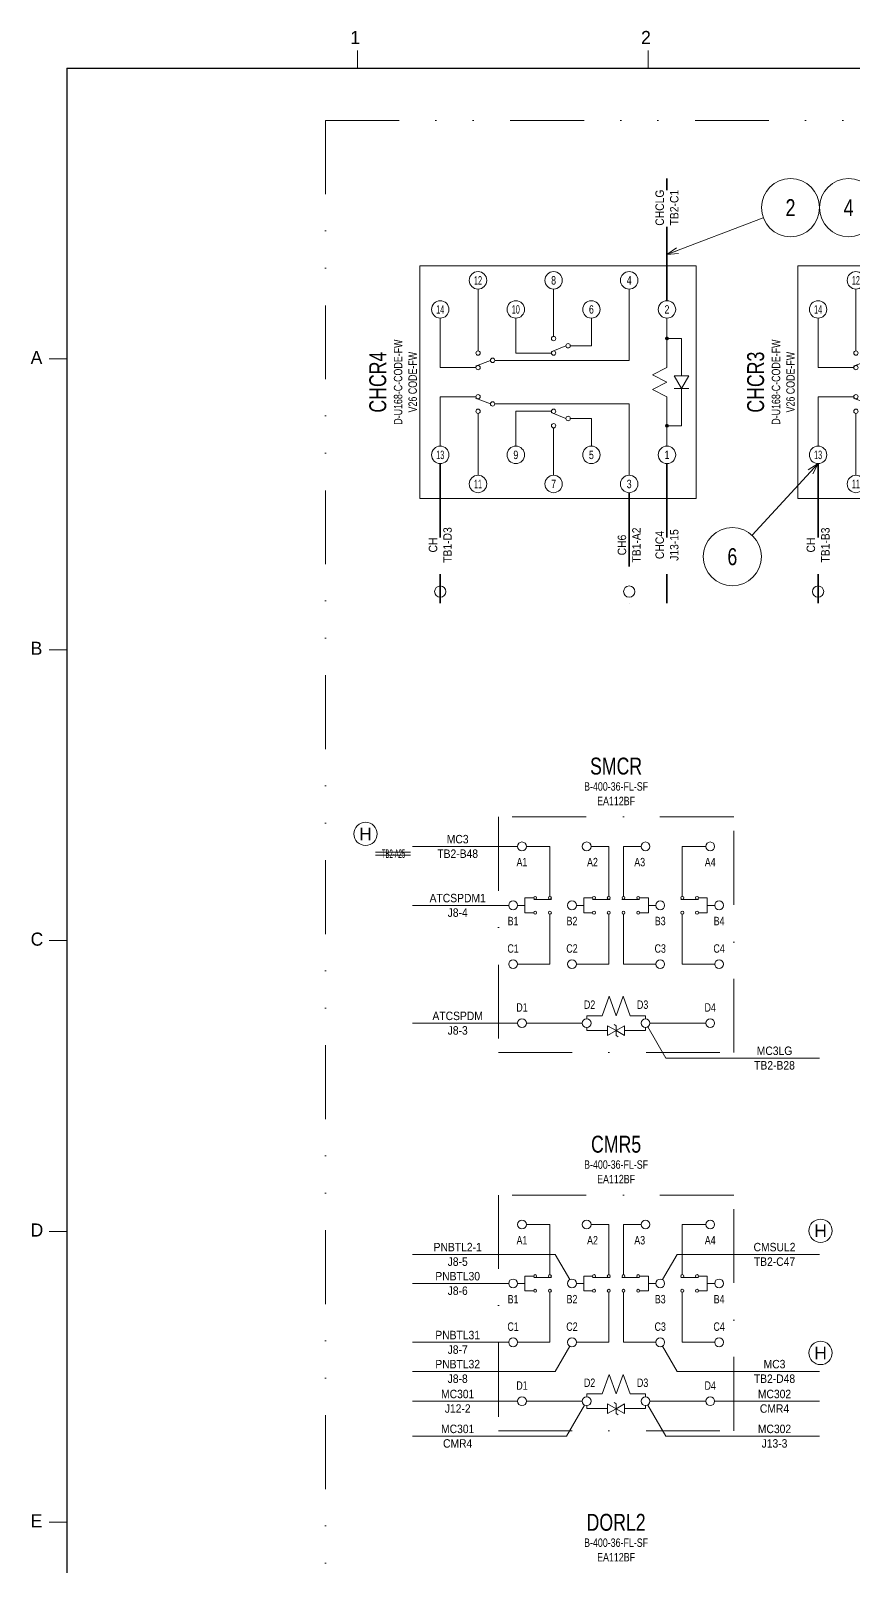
# Model space of a CAD drawing. Header units: millimetres. Extents: x 10 to 821, y 12 to 580.
# Drawn here: x 29.3 to 170.8, y 316.4 to 580.4 of the extents above; entities that cross this region are included whole.
import ezdxf
from ezdxf.enums import TextEntityAlignment as Align

# ---------------------------------------------------------------- set-up
doc = ezdxf.new("R2010")
doc.units = ezdxf.units.MM
for name, pattern in [('DASHDOT', [25.3, 12.7, -6.3, 0, -6.3]), ('DASHED', [19, 12.7, -6.3]), ('DIVIDE', [31.6, 12.7, -6.3, 0, -6.3, 0, -6.3])]:
    doc.linetypes.add(name, pattern=pattern)
for name, color, linetype in [('GR1_02', 7, 'Continuous'), ('GR1_03', 7, 'Continuous'), ('GR1_04', 7, 'Continuous'), ('GR1_06', 7, 'Continuous'), ('GR1_14', 7, 'Continuous'), ('GR1_15', 7, 'Continuous'), ('図面枠B6M', 7, 'Continuous')]:
    doc.layers.add(name, color=color, linetype=linetype)
doc.styles.add('HG丸ｺﾞｼｯｸM-PRO', font='')
doc.styles.get('HG丸ｺﾞｼｯｸM-PRO').set_extended_font_data('HG丸ｺﾞｼｯｸM-PRO')
pattern_1 = [(45, (0, 0), (-0.106066017, 0.106066017), [])]

# ---------------------------------------------------------------- blocks, each defined once
blk = doc.blocks.new('BLKF023')
at = {"layer": '図面枠B6M', "color": 4, "linetype": 'Continuous', "lineweight": 13}
for p, q in [((85.5, 577), (85.5, 574)), ((135.5, 577), (135.5, 574)), ((32.5, 524), (35.5, 524)), ((32.5, 474), (35.5, 474)), ((32.5, 424), (35.5, 424)), ((32.5, 374), (35.5, 374)), ((32.5, 324), (35.5, 324))]:
    blk.add_line(p, q, dxfattribs=at)
at = {"layer": '図面枠B6M', "color": 2, "linetype": 'Continuous', "lineweight": 25}
for q in [(35.5, 20), (821, 574)]:
    blk.add_line((35.5, 574), q, dxfattribs=at)
at = {"layer": '図面枠B6M', "color": 4, "linetype": 'Continuous', "lineweight": 13, "style": 'HG丸ｺﾞｼｯｸM-PRO'}
for s, width, p in [('1', 1.003994, (84.29, 577.45)), ('2', 1.003994, (134.3, 577.45)), ('A', 1.002405, (29.29, 522.45)), ('B', 1.004704, (29.29, 472.45)), ('C', 1.001214, (29.29, 422.45)), ('D', 1.002334, (29.29, 372.45)), ('E', 1.001589, (29.29, 322.45))]:
    blk.add_text(s, height=2.25, dxfattribs=dict(at, width=width)).set_placement(p, align=Align.BOTTOM_LEFT)
blk = doc.blocks.new('BLKF058')
at = {"layer": 'GR1_02', "color": 4, "linetype": 'DASHDOT', "lineweight": 13}
for p, q in [((150.25, 380.25), (109.75, 380.25)), ((109.75, 380.25), (109.75, 339.75)), ((150.25, 339.75), (150.25, 380.25)), ((109.75, 339.75), (150.25, 339.75))]:
    blk.add_line(p, q, dxfattribs=at)
at = {"layer": 'GR1_02', "color": 4, "linetype": 'Continuous', "lineweight": 13}
for p, q in [((114.57, 375.19), (118.61, 375.19)), ((118.61, 375.19), (118.61, 366.58)), ((125.7, 375.19), (128.73, 375.19)), ((128.73, 375.19), (128.73, 366.58)), ((134.3, 375.19), (131.27, 375.19)), ((131.27, 375.19), (131.27, 366.58)), ((145.43, 375.19), (141.39, 375.19)), ((141.39, 375.19), (141.39, 366.58)), ((113.04, 365.06), (114.31, 365.06)), ((115.83, 366.33), (114.31, 366.33)), ((114.31, 366.33), (114.31, 363.8)), ((115.83, 366.08), (118.86, 366.08)), ((123.17, 365.06), (124.43, 365.06)), ((125.95, 366.33), (124.43, 366.33)), ((124.43, 366.33), (124.43, 363.8)), ((125.95, 366.08), (128.99, 366.08)), ((134.05, 366.08), (131.01, 366.08)), ((134.05, 366.33), (135.57, 366.33)), ((135.57, 366.33), (135.57, 363.8)), ((136.83, 365.06), (135.57, 365.06)), ((144.18, 366.08), (141.14, 366.08)), ((144.18, 366.33), (145.69, 366.33)), ((145.69, 366.33), (145.69, 363.8)), ((146.96, 365.06), (145.69, 365.06)), ((115.83, 363.8), (114.31, 363.8)), ((118.61, 363.54), (118.61, 354.94)), ((125.95, 363.8), (124.43, 363.8)), ((128.73, 363.54), (128.73, 354.94)), ((131.27, 363.54), (131.27, 354.94)), ((134.05, 363.8), (135.57, 363.8)), ((141.39, 363.54), (141.39, 354.94)), ((144.18, 363.8), (145.69, 363.8)), ((113.04, 354.94), (118.61, 354.94)), ((123.17, 354.94), (128.73, 354.94)), ((136.83, 354.94), (131.27, 354.94)), ((146.96, 354.94), (141.39, 354.94)), ((128.8, 349.42), (127.6, 346.08)), ((130, 346.08), (128.8, 349.42)), ((131.2, 349.42), (130, 346.08)), ((132.4, 346.08), (131.2, 349.42)), ((124.94, 345.57), (124.94, 346.08)), ((124.94, 346.08), (127.6, 346.08)), ((132.4, 346.08), (135.06, 346.08)), ((135.06, 345.57), (135.06, 346.08)), ((114.57, 344.81), (124.18, 344.81)), ((145.43, 344.81), (135.82, 344.81))]:
    blk.add_line(p, q, dxfattribs=at)
for centre, radius in [((113.81, 375.19), 0.759), ((124.94, 375.19), 0.759), ((135.06, 375.19), 0.759), ((146.19, 375.19), 0.759), ((112.28, 365.06), 0.759), ((116.08, 366.33), 0.253), ((118.61, 366.33), 0.253), ((122.41, 365.06), 0.759), ((126.2, 366.33), 0.253), ((128.73, 366.33), 0.253), ((131.27, 366.33), 0.253), ((133.8, 366.33), 0.253), ((137.59, 365.06), 0.759), ((141.39, 366.33), 0.253), ((143.92, 366.33), 0.253), ((147.72, 365.06), 0.759), ((116.08, 363.8), 0.253), ((118.61, 363.8), 0.253), ((126.2, 363.8), 0.253), ((128.73, 363.8), 0.253), ((131.27, 363.8), 0.253), ((133.8, 363.8), 0.253), ((141.39, 363.8), 0.253), ((143.92, 363.8), 0.253), ((112.28, 354.94), 0.759), ((122.41, 354.94), 0.759), ((137.59, 354.94), 0.759), ((147.72, 354.94), 0.759), ((113.81, 344.81), 0.759), ((124.94, 344.81), 0.759), ((135.06, 344.81), 0.759), ((146.19, 344.81), 0.759)]:
    blk.add_circle(centre, radius, dxfattribs=at)
blk = doc.blocks.new('BLKF057')
at = {"layer": 'GR1_02', "color": 4, "linetype": 'Continuous', "lineweight": 13}
blk.add_blockref('BLKF058', (0, 0), dxfattribs=at)
at = {"layer": 'GR1_02', "color": 4, "linetype": 'Continuous', "lineweight": 13, "style": 'HG丸ｺﾞｼｯｸM-PRO'}
for s, width, p in [('A1', 0.78372, (113.81, 372.49)), ('A2', 0.78372, (125.94, 372.49)), ('A3', 0.78372, (134.06, 372.49)), ('A4', 0.78372, (146.19, 372.49)), ('B1', 0.783285, (112.28, 362.36)), ('B2', 0.783285, (122.41, 362.36)), ('B3', 0.783285, (137.59, 362.36)), ('B4', 0.783285, (147.72, 362.36)), ('C1', 0.78334, (112.28, 357.64)), ('C2', 0.78334, (122.41, 357.64)), ('C3', 0.78334, (137.59, 357.64)), ('C4', 0.78334, (147.72, 357.64)), ('D2', 0.784601, (125.44, 347.99)), ('D3', 0.784601, (134.56, 347.99)), ('D1', 0.784601, (113.81, 347.51)), ('D4', 0.784601, (146.19, 347.51))]:
    blk.add_text(s, height=1.455, dxfattribs=dict(at, width=width)).set_placement(p, align=Align.MIDDLE_CENTER)
blk = doc.blocks.new('BLKF084')
at = {"layer": 'GR1_02', "color": 4, "linetype": 'Continuous', "lineweight": 13}
for p, q in [((128.54, 342.68), (128.54, 344.37)), ((130, 343.52), (128.54, 344.37)), ((128.54, 342.68), (130, 343.52)), ((130, 344.37), (129.65, 344.57)), ((130, 343.52), (131.46, 344.37)), ((130, 342.68), (130, 344.37)), ((130, 342.68), (130, 344.37)), ((131.46, 342.68), (130, 343.52)), ((131.46, 342.68), (131.46, 344.37)), ((130, 342.68), (130.35, 342.48))]:
    blk.add_line(p, q, dxfattribs=at)
blk = doc.blocks.new('BLKF083')
at = {"layer": 'GR1_02', "color": 4, "linetype": 'Continuous', "lineweight": 13}
for p, q in [((124.94, 344.05), (124.94, 343.55)), ((124.94, 343.55), (128.54, 343.55)), ((131.46, 343.55), (133.17, 343.55)), ((132.4, 343.55), (135.06, 343.55)), ((135.06, 344.05), (135.06, 343.55))]:
    blk.add_line(p, q, dxfattribs=at)
blk.add_blockref('BLKF084', (0, 0), dxfattribs=at)
blk = doc.blocks.new('BLKF110')
at = {"layer": 'GR1_02', "color": 4, "linetype": 'DASHDOT', "lineweight": 13}
for p, q in [((150.25, 445.25), (109.75, 445.25)), ((109.75, 445.25), (109.75, 404.75)), ((150.25, 404.75), (150.25, 445.25)), ((109.75, 404.75), (150.25, 404.75))]:
    blk.add_line(p, q, dxfattribs=at)
at = {"layer": 'GR1_02', "color": 4, "linetype": 'Continuous', "lineweight": 13}
for p, q in [((114.57, 440.19), (118.61, 440.19)), ((118.61, 440.19), (118.61, 431.58)), ((125.7, 440.19), (128.73, 440.19)), ((128.73, 440.19), (128.73, 431.58)), ((134.3, 440.19), (131.27, 440.19)), ((131.27, 440.19), (131.27, 431.58)), ((145.43, 440.19), (141.39, 440.19)), ((141.39, 440.19), (141.39, 431.58)), ((115.83, 431.33), (114.31, 431.33)), ((114.31, 431.33), (114.31, 428.8)), ((115.83, 431.08), (118.86, 431.08)), ((125.95, 431.33), (124.43, 431.33)), ((124.43, 431.33), (124.43, 428.8)), ((125.95, 431.08), (128.99, 431.08)), ((134.05, 431.08), (131.01, 431.08)), ((134.05, 431.33), (135.57, 431.33)), ((135.57, 431.33), (135.57, 428.8)), ((144.18, 431.08), (141.14, 431.08)), ((144.18, 431.33), (145.69, 431.33)), ((145.69, 431.33), (145.69, 428.8)), ((113.04, 430.06), (114.31, 430.06)), ((115.83, 428.8), (114.31, 428.8)), ((118.61, 428.54), (118.61, 419.94)), ((123.17, 430.06), (124.43, 430.06)), ((125.95, 428.8), (124.43, 428.8)), ((128.73, 428.54), (128.73, 419.94)), ((131.27, 428.54), (131.27, 419.94)), ((134.05, 428.8), (135.57, 428.8)), ((136.83, 430.06), (135.57, 430.06)), ((141.39, 428.54), (141.39, 419.94)), ((144.18, 428.8), (145.69, 428.8)), ((146.96, 430.06), (145.69, 430.06)), ((113.04, 419.94), (118.61, 419.94)), ((123.17, 419.94), (128.73, 419.94)), ((136.83, 419.94), (131.27, 419.94)), ((146.96, 419.94), (141.39, 419.94)), ((128.8, 414.42), (127.6, 411.08)), ((130, 411.08), (128.8, 414.42)), ((131.2, 414.42), (130, 411.08)), ((132.4, 411.08), (131.2, 414.42)), ((114.57, 409.81), (124.18, 409.81)), ((124.94, 410.57), (124.94, 411.08)), ((124.94, 411.08), (127.6, 411.08)), ((132.4, 411.08), (135.06, 411.08)), ((135.06, 410.57), (135.06, 411.08)), ((145.43, 409.81), (135.82, 409.81))]:
    blk.add_line(p, q, dxfattribs=at)
for centre, radius in [((113.81, 440.19), 0.759), ((124.94, 440.19), 0.759), ((135.06, 440.19), 0.759), ((146.19, 440.19), 0.759), ((112.28, 430.06), 0.759), ((116.08, 431.33), 0.253), ((118.61, 431.33), 0.253), ((122.41, 430.06), 0.759), ((126.2, 431.33), 0.253), ((128.73, 431.33), 0.253), ((131.27, 431.33), 0.253), ((133.8, 431.33), 0.253), ((137.59, 430.06), 0.759), ((141.39, 431.33), 0.253), ((143.92, 431.33), 0.253), ((147.72, 430.06), 0.759), ((116.08, 428.8), 0.253), ((118.61, 428.8), 0.253), ((126.2, 428.8), 0.253), ((128.73, 428.8), 0.253), ((131.27, 428.8), 0.253), ((133.8, 428.8), 0.253), ((141.39, 428.8), 0.253), ((143.92, 428.8), 0.253), ((112.28, 419.94), 0.759), ((122.41, 419.94), 0.759), ((137.59, 419.94), 0.759), ((147.72, 419.94), 0.759), ((113.81, 409.81), 0.759), ((124.94, 409.81), 0.759), ((135.06, 409.81), 0.759), ((146.19, 409.81), 0.759)]:
    blk.add_circle(centre, radius, dxfattribs=at)
blk = doc.blocks.new('BLKF109')
at = {"layer": 'GR1_02', "color": 4, "linetype": 'Continuous', "lineweight": 13}
blk.add_blockref('BLKF110', (0, 0), dxfattribs=at)
at = {"layer": 'GR1_02', "color": 4, "linetype": 'Continuous', "lineweight": 13, "style": 'HG丸ｺﾞｼｯｸM-PRO'}
for s, width, p in [('A1', 0.78372, (113.81, 437.49)), ('A2', 0.78372, (125.94, 437.49)), ('A3', 0.78372, (134.06, 437.49)), ('A4', 0.78372, (146.19, 437.49)), ('B1', 0.783285, (112.28, 427.36)), ('B2', 0.783285, (122.41, 427.36)), ('B3', 0.783285, (137.59, 427.36)), ('B4', 0.783285, (147.72, 427.36)), ('C1', 0.78334, (112.28, 422.64)), ('C2', 0.78334, (122.41, 422.64)), ('C3', 0.78334, (137.59, 422.64)), ('C4', 0.78334, (147.72, 422.64)), ('D1', 0.784601, (113.81, 412.51)), ('D2', 0.784601, (125.44, 412.99)), ('D3', 0.784601, (134.56, 412.99)), ('D4', 0.784601, (146.19, 412.51))]:
    blk.add_text(s, height=1.455, dxfattribs=dict(at, width=width)).set_placement(p, align=Align.MIDDLE_CENTER)
blk = doc.blocks.new('BLKF112')
at = {"layer": 'GR1_02', "color": 4, "linetype": 'Continuous', "lineweight": 13}
for p, q in [((128.54, 407.68), (128.54, 409.37)), ((130, 408.52), (128.54, 409.37)), ((130, 409.37), (129.65, 409.57)), ((130, 408.52), (131.46, 409.37)), ((130, 407.68), (130, 409.37)), ((130, 407.68), (130, 409.37)), ((131.46, 407.68), (131.46, 409.37)), ((128.54, 407.68), (130, 408.52)), ((131.46, 407.68), (130, 408.52)), ((130, 407.68), (130.35, 407.48))]:
    blk.add_line(p, q, dxfattribs=at)
blk = doc.blocks.new('BLKF111')
at = {"layer": 'GR1_02', "color": 4, "linetype": 'Continuous', "lineweight": 13}
for p, q in [((124.94, 409.05), (124.94, 408.55)), ((124.94, 408.55), (128.54, 408.55)), ((131.46, 408.55), (133.17, 408.55)), ((132.4, 408.55), (135.06, 408.55)), ((135.06, 409.05), (135.06, 408.55))]:
    blk.add_line(p, q, dxfattribs=at)
blk.add_blockref('BLKF112', (0, 0), dxfattribs=at)
blk = doc.blocks.new('BLKF108')
at = {"layer": 'GR1_02', "color": 4, "linetype": 'Continuous', "lineweight": 13}
for name in ['BLKF109', 'BLKF111']:
    blk.add_blockref(name, (0, 0), dxfattribs=at)
at = {"layer": 'GR1_02', "color": 4, "linetype": 'Continuous', "lineweight": 13, "style": 'HG丸ｺﾞｼｯｸM-PRO'}
for s, height, width, p in [('SMCR', 2.909, 0.78186, (130, 454)), ('B-400-36-FL-SF', 1.4545, 0.782932, (130, 450.5)), ('EA112BF', 1.455, 0.783795, (130, 448))]:
    blk.add_text(s, height=height, dxfattribs=dict(at, width=width)).set_placement(p, align=Align.MIDDLE_CENTER)
blk = doc.blocks.new('BLKF124')
at = {"layer": 'GR1_02', "linetype": 'Continuous', "lineweight": 13}
h = blk.add_hatch(dxfattribs=at)
h.set_pattern_fill('_USER', color=4, scale=0.15, angle=45, style=0, pattern_type=0)
h.set_pattern_definition(pattern_1)
edge = h.paths.add_edge_path(flags=0)
edge.add_arc((203.75, 527.5), 0.25, 0, 360, ccw=False)
h = blk.add_hatch(dxfattribs=at)
h.set_pattern_fill('_USER', color=4, scale=0.15, angle=45, style=0, pattern_type=0)
h.set_pattern_definition(pattern_1)
edge = h.paths.add_edge_path(flags=0)
edge.add_arc((203.75, 512.5), 0.25, 0, 360, ccw=False)
at = {"layer": 'GR1_02', "color": 4, "linetype": 'Continuous', "lineweight": 13}
for p, q in [((161.25, 540), (208.75, 540)), ((161.25, 500), (161.25, 540)), ((208.75, 540), (208.75, 500)), ((171.25, 536), (171.25, 525.38)), ((184.25, 536), (184.25, 527.88)), ((197.25, 536), (197.25, 523.75)), ((164.75, 531), (164.75, 522.5)), ((177.75, 531), (177.75, 525)), ((190.75, 531), (190.75, 526.25)), ((203.75, 531), (203.75, 522.5)), ((186.38, 526.25), (183.84, 525.24)), ((190.75, 526.25), (187.12, 526.25)), ((206.25, 527.5), (203.75, 527.5)), ((206.25, 527.5), (206.25, 521.08)), ((173.38, 523.75), (170.84, 522.74)), ((197.25, 523.75), (174.12, 523.75)), ((183.88, 525), (177.75, 525)), ((170.88, 522.5), (164.75, 522.5)), ((203.75, 522.5), (201.25, 521.25)), ((201.25, 521.25), (203.75, 520)), ((207.5, 521.08), (205, 521.08)), ((206.25, 518.92), (205, 521.08)), ((207.5, 521.08), (206.25, 518.92)), ((164.75, 517.5), (164.75, 509)), ((170.88, 517.5), (164.75, 517.5)), ((203.75, 520), (201.25, 518.75)), ((201.25, 518.75), (203.75, 517.5)), ((203.75, 517.5), (203.75, 509)), ((207.5, 518.92), (205, 518.92)), ((206.25, 518.92), (206.25, 512.5)), ((173.38, 516.25), (170.84, 517.26)), ((197.25, 516.25), (174.12, 516.25)), ((183.88, 515), (177.75, 515)), ((177.75, 515), (177.75, 509)), ((186.38, 513.75), (183.84, 514.76)), ((197.25, 504), (197.25, 516.25)), ((171.25, 514.62), (171.25, 504)), ((184.25, 504), (184.25, 512.12)), ((190.75, 513.75), (187.12, 513.75)), ((190.75, 509), (190.75, 513.75)), ((206.25, 512.5), (203.75, 512.5)), ((208.75, 500), (161.25, 500))]:
    blk.add_line(p, q, dxfattribs=at)
for centre, radius in [((171.25, 537.5), 1.5), ((184.25, 537.5), 1.5), ((197.25, 537.5), 1.5), ((164.75, 532.5), 1.5), ((177.75, 532.5), 1.5), ((190.75, 532.5), 1.5), ((203.75, 532.5), 1.5), ((171.25, 525), 0.375), ((184.25, 527.5), 0.375), ((184.25, 525), 0.375), ((186.75, 526.25), 0.375), ((203.75, 527.5), 0.25), ((171.25, 522.5), 0.375), ((173.75, 523.75), 0.375), ((171.25, 517.5), 0.375), ((171.25, 515), 0.375), ((173.75, 516.25), 0.375), ((184.25, 515), 0.375), ((184.25, 512.5), 0.375), ((186.75, 513.75), 0.375), ((203.75, 512.5), 0.25), ((164.75, 507.5), 1.5), ((177.75, 507.5), 1.5), ((190.75, 507.5), 1.5), ((203.75, 507.5), 1.5), ((171.25, 502.5), 1.5), ((184.25, 502.5), 1.5), ((197.25, 502.5), 1.5)]:
    blk.add_circle(centre, radius, dxfattribs=at)
at = {"layer": 'GR1_02', "color": 4, "linetype": 'Continuous', "lineweight": 13, "style": 'HG丸ｺﾞｼｯｸM-PRO'}
for s, height, width, p in [('12', 1.455, 0.619953, (171.25, 537.5)), ('8', 1.45, 0.784542, (184.25, 537.5)), ('4', 1.45, 0.784542, (197.25, 537.5)), ('10', 1.455, 0.619953, (177.75, 532.5)), ('6', 1.45, 0.784542, (190.75, 532.5)), ('2', 1.45, 0.784542, (203.75, 532.5)), ('14', 1.455, 0.619953, (164.75, 532.5)), ('13', 1.455, 0.619953, (164.75, 507.5)), ('9', 1.45, 0.784542, (177.75, 507.5)), ('5', 1.45, 0.784542, (190.75, 507.5)), ('1', 1.45, 0.784542, (203.75, 507.5)), ('11', 1.455, 0.619953, (171.25, 502.5)), ('7', 1.45, 0.784542, (184.25, 502.5)), ('3', 1.45, 0.784542, (197.25, 502.5))]:
    blk.add_text(s, height=height, rotation=360, dxfattribs=dict(at, width=width)).set_placement(p, align=Align.MIDDLE_CENTER)
blk = doc.blocks.new('BLKF128')
at = {"layer": 'GR1_02', "linetype": 'Continuous', "lineweight": 13}
h = blk.add_hatch(dxfattribs=at)
h.set_pattern_fill('_USER', color=4, scale=0.15, angle=45, style=0, pattern_type=0)
h.set_pattern_definition(pattern_1)
edge = h.paths.add_edge_path(flags=0)
edge.add_arc((138.75, 527.5), 0.25, 0, 360, ccw=False)
h = blk.add_hatch(dxfattribs=at)
h.set_pattern_fill('_USER', color=4, scale=0.15, angle=45, style=0, pattern_type=0)
h.set_pattern_definition(pattern_1)
edge = h.paths.add_edge_path(flags=0)
edge.add_arc((138.75, 512.5), 0.25, 0, 360, ccw=False)
at = {"layer": 'GR1_02', "color": 4, "linetype": 'Continuous', "lineweight": 13}
for p, q in [((96.25, 540), (143.75, 540)), ((96.25, 500), (96.25, 540)), ((143.75, 540), (143.75, 500)), ((106.25, 536), (106.25, 525.38)), ((119.25, 536), (119.25, 527.88)), ((132.25, 536), (132.25, 523.75)), ((99.75, 531), (99.75, 522.5)), ((112.75, 531), (112.75, 525)), ((125.75, 531), (125.75, 526.25)), ((138.75, 531), (138.75, 522.5)), ((121.38, 526.25), (118.84, 525.24)), ((125.75, 526.25), (122.12, 526.25)), ((141.25, 527.5), (138.75, 527.5)), ((141.25, 527.5), (141.25, 521.08)), ((108.38, 523.75), (105.84, 522.74)), ((132.25, 523.75), (109.12, 523.75)), ((118.88, 525), (112.75, 525)), ((105.88, 522.5), (99.75, 522.5)), ((138.75, 522.5), (136.25, 521.25)), ((136.25, 521.25), (138.75, 520)), ((142.5, 521.08), (140, 521.08)), ((141.25, 518.92), (140, 521.08)), ((142.5, 521.08), (141.25, 518.92)), ((99.75, 517.5), (99.75, 509)), ((105.88, 517.5), (99.75, 517.5)), ((138.75, 520), (136.25, 518.75)), ((136.25, 518.75), (138.75, 517.5)), ((138.75, 517.5), (138.75, 509)), ((142.5, 518.92), (140, 518.92)), ((141.25, 518.92), (141.25, 512.5)), ((108.38, 516.25), (105.84, 517.26)), ((132.25, 516.25), (109.12, 516.25)), ((118.88, 515), (112.75, 515)), ((112.75, 515), (112.75, 509)), ((121.38, 513.75), (118.84, 514.76)), ((132.25, 504), (132.25, 516.25)), ((106.25, 514.62), (106.25, 504)), ((119.25, 504), (119.25, 512.12)), ((125.75, 513.75), (122.12, 513.75)), ((125.75, 509), (125.75, 513.75)), ((141.25, 512.5), (138.75, 512.5)), ((143.75, 500), (96.25, 500))]:
    blk.add_line(p, q, dxfattribs=at)
for centre, radius in [((106.25, 537.5), 1.5), ((119.25, 537.5), 1.5), ((132.25, 537.5), 1.5), ((99.75, 532.5), 1.5), ((112.75, 532.5), 1.5), ((125.75, 532.5), 1.5), ((138.75, 532.5), 1.5), ((106.25, 525), 0.375), ((119.25, 527.5), 0.375), ((119.25, 525), 0.375), ((121.75, 526.25), 0.375), ((138.75, 527.5), 0.25), ((106.25, 522.5), 0.375), ((108.75, 523.75), 0.375), ((106.25, 517.5), 0.375), ((106.25, 515), 0.375), ((108.75, 516.25), 0.375), ((119.25, 515), 0.375), ((119.25, 512.5), 0.375), ((121.75, 513.75), 0.375), ((138.75, 512.5), 0.25), ((99.75, 507.5), 1.5), ((112.75, 507.5), 1.5), ((125.75, 507.5), 1.5), ((138.75, 507.5), 1.5), ((106.25, 502.5), 1.5), ((119.25, 502.5), 1.5), ((132.25, 502.5), 1.5)]:
    blk.add_circle(centre, radius, dxfattribs=at)
at = {"layer": 'GR1_02', "color": 4, "linetype": 'Continuous', "lineweight": 13, "style": 'HG丸ｺﾞｼｯｸM-PRO'}
for s, height, width, p in [('12', 1.455, 0.619953, (106.25, 537.5)), ('8', 1.45, 0.784542, (119.25, 537.5)), ('4', 1.45, 0.784542, (132.25, 537.5)), ('10', 1.455, 0.619953, (112.75, 532.5)), ('6', 1.45, 0.784542, (125.75, 532.5)), ('2', 1.45, 0.784542, (138.75, 532.5)), ('14', 1.455, 0.619953, (99.75, 532.5)), ('13', 1.455, 0.619953, (99.75, 507.5)), ('9', 1.45, 0.784542, (112.75, 507.5)), ('5', 1.45, 0.784542, (125.75, 507.5)), ('1', 1.45, 0.784542, (138.75, 507.5)), ('11', 1.455, 0.619953, (106.25, 502.5)), ('7', 1.45, 0.784542, (119.25, 502.5)), ('3', 1.45, 0.784542, (132.25, 502.5))]:
    blk.add_text(s, height=height, rotation=360, dxfattribs=dict(at, width=width)).set_placement(p, align=Align.MIDDLE_CENTER)
blk = doc.blocks.new('BLKF194')
at = {"layer": 'GR1_14', "color": 4, "linetype": 'DIVIDE', "lineweight": 13}
for q in [(80, 35), (495, 565)]:
    blk.add_line((80, 565), q, dxfattribs=at)
blk = doc.blocks.new('FXTIP_ARROW_S')
at = {"color": 0, "linetype": 'Continuous', "lineweight": -2}
for q in [(-1, 0), (-0.97, 0.26), (-0.97, -0.26)]:
    blk.add_line((0, 0), q, dxfattribs=at)
blk = doc.blocks.new('BLKF328')
at = {"layer": 'GR1_06', "color": 4, "linetype": 'Continuous', "lineweight": 13}
blk.add_circle((165.17, 374.12), 2, dxfattribs=at)
at = {"layer": 'GR1_06', "color": 4, "linetype": 'Continuous', "lineweight": 13, "style": 'HG丸ｺﾞｼｯｸM-PRO', "width": 1.042153}
blk.add_text('H', height=2.18, dxfattribs=at).set_placement((165.17, 374.12), align=Align.MIDDLE_CENTER)
blk = doc.blocks.new('BLKF329')
at = {"layer": 'GR1_06', "color": 4, "linetype": 'Continuous', "lineweight": 13}
blk.add_circle((165.17, 353.11), 2, dxfattribs=at)
at = {"layer": 'GR1_06', "color": 4, "linetype": 'Continuous', "lineweight": 13, "style": 'HG丸ｺﾞｼｯｸM-PRO', "width": 1.042153}
blk.add_text('H', height=2.18, dxfattribs=at).set_placement((165.17, 353.11), align=Align.MIDDLE_CENTER)
blk = doc.blocks.new('BLKF339')
at = {"layer": 'GR1_06', "color": 4, "linetype": 'Continuous', "lineweight": 13}
blk.add_circle((86.9, 442.34), 2, dxfattribs=at)
at = {"layer": 'GR1_06', "color": 4, "linetype": 'Continuous', "lineweight": 13, "style": 'HG丸ｺﾞｼｯｸM-PRO', "width": 1.042153}
blk.add_text('H', height=2.18, dxfattribs=at).set_placement((86.9, 442.34), align=Align.MIDDLE_CENTER)

msp = doc.modelspace()

# ---------------------------------------------------------------- linework, layer by layer
at = {"layer": 'GR1_03', "color": 3, "linetype": 'DASHED', "lineweight": 35}
for p, q in [((138.75, 534), (138.75, 555)), ((99.75, 506), (99.75, 482)), ((138.75, 506), (138.75, 482)), ((164.75, 506), (164.75, 482)), ((132.25, 501), (132.25, 482))]:
    msp.add_line(p, q, dxfattribs=at)
at = {"layer": 'GR1_03', "color": 4, "linetype": 'Continuous', "lineweight": 13}
for p, q in [((95, 440.19), (113.05, 440.19)), ((95, 430.06), (111.52, 430.06)), ((95, 409.81), (113.05, 409.81)), ((135.44, 409.15), (138.53, 403.81)), ((165, 403.81), (138.53, 403.81)), ((95, 370.06), (119.52, 370.06)), ((122.03, 365.72), (119.52, 370.06)), ((137.97, 365.72), (140.48, 370.06)), ((165, 370.06), (140.48, 370.06)), ((95, 365.06), (111.52, 365.06)), ((95, 354.94), (111.52, 354.94)), ((122.03, 354.28), (119.52, 349.94)), ((137.97, 354.28), (140.48, 349.94)), ((95, 349.94), (119.52, 349.94)), ((165, 349.94), (140.48, 349.94)), ((95, 344.81), (113.05, 344.81)), ((124.56, 344.15), (121.47, 338.81)), ((135.44, 344.15), (138.53, 338.81)), ((165, 344.81), (146.95, 344.81)), ((95, 338.81), (121.47, 338.81)), ((165, 338.81), (138.53, 338.81))]:
    msp.add_line(p, q, dxfattribs=at)
for centre in [(99.75, 484), (132.25, 484), (164.75, 484)]:
    msp.add_circle(centre, 0.963, dxfattribs=at)
at = {"layer": 'GR1_06', "color": 4, "linetype": 'Continuous', "lineweight": 13}
for p, q in [((88.63, 439.19), (94.63, 439.19)), ((88.63, 438.69), (94.63, 438.69))]:
    msp.add_line(p, q, dxfattribs=at)
at = {"layer": 'GR1_15', "color": 6, "linetype": 'Continuous', "lineweight": 13}
for p, q in [((138.75, 541.94), (155.32, 548.23)), ((164.75, 506), (153.39, 493.68))]:
    msp.add_line(p, q, dxfattribs=at)
for centre in [(160, 550), (170, 550), (150, 490)]:
    msp.add_circle(centre, 5, dxfattribs=at)

# ---------------------------------------------------------------- block references
at = {"layer": 'GR1_02', "color": 4, "linetype": 'Continuous', "lineweight": 13}
for name in ['BLKF128', 'BLKF124', 'BLKF108', 'BLKF057', 'BLKF083']:
    msp.add_blockref(name, (0, 0), dxfattribs=at)
at = {"layer": 'GR1_06', "color": 4, "linetype": 'Continuous', "lineweight": 13}
for name in ['BLKF339', 'BLKF328', 'BLKF329']:
    msp.add_blockref(name, (0, 0), dxfattribs=at)
at = {"layer": 'GR1_14', "color": 4, "linetype": 'DIVIDE', "lineweight": 13}
msp.add_blockref('BLKF194', (0, 0), dxfattribs=at)
at = {"layer": 'GR1_15', "color": 6, "linetype": 'Continuous', "lineweight": 13, "xscale": 2, "yscale": 2}
for p, rotation in [((138.75, 541.94), 200.759840400219), ((164.75, 506), 47.32781508904124)]:
    msp.add_blockref('FXTIP_ARROW_S', p, dxfattribs=dict(at, rotation=rotation))
at = {"layer": '図面枠B6M', "color": 4, "linetype": 'Continuous', "lineweight": 13}
msp.add_blockref('BLKF023', (0, 0), dxfattribs=at)

# ---------------------------------------------------------------- texts
at = {"layer": 'GR1_02', "color": 3, "linetype": 'Continuous', "lineweight": 35, "style": 'HG丸ｺﾞｼｯｸM-PRO'}
for s, height, width, p in [('D-U168-C-CODE-FW', 1.4545, 0.783202, (92.5, 520)), ('D-U168-C-CODE-FW', 1.4545, 0.783202, (157.5, 520)), ('CHCR4', 2.909, 0.782403, (89, 520)), ('V26 CODE-FW', 1.4545, 0.783747, (95, 520)), ('CHCR3', 2.909, 0.782403, (154, 520)), ('V26 CODE-FW', 1.4545, 0.783747, (160, 520))]:
    msp.add_text(s, height=height, rotation=90, dxfattribs=dict(at, width=width)).set_placement(p, align=Align.MIDDLE_CENTER)
at = {"layer": 'GR1_02', "color": 4, "linetype": 'Continuous', "lineweight": 13, "style": 'HG丸ｺﾞｼｯｸM-PRO'}
for s, height, width, p in [('CMR5', 2.909, 0.782484, (130, 389)), ('B-400-36-FL-SF', 1.4545, 0.782932, (130, 385.5)), ('EA112BF', 1.455, 0.783795, (130, 383)), ('DORL2', 2.909, 0.783194, (130, 324)), ('B-400-36-FL-SF', 1.4545, 0.782932, (130, 320.5)), ('EA112BF', 1.455, 0.783795, (130, 318))]:
    msp.add_text(s, height=height, dxfattribs=dict(at, width=width)).set_placement(p, align=Align.MIDDLE_CENTER)
at = {"layer": 'GR1_04', "color": 3, "linetype": 'Continuous', "lineweight": 35, "style": 'HG丸ｺﾞｼｯｸM-PRO'}
for s, rotation, width, p in [('CHCLG', 90, 0.911893, (137.5, 550)), ('TB2-C1', 90, 0.911982, (140, 550)), ('TB1-D3', 90, 0.91173, (101, 492)), ('CH6', 90, 0.911744, (131, 492)), ('TB1-A2', 90, 0.912001, (133.5, 492)), ('CHC4', 90, 0.911949, (137.5, 492)), ('J13-15', 90, 0.910841, (140, 492)), ('TB1-B3', 90, 0.911945, (166, 492)), ('CH', 90, 0.912217, (98.5, 492)), ('CH', 90, 0.912217, (163.5, 492)), ('MC3LG', 360, 0.912112, (157.25, 405.06)), ('TB2-B28', 360, 0.911762, (157.25, 402.56)), ('CMSUL2', 360, 0.912338, (157.25, 371.31)), ('MC3', 360, 0.91267, (157.25, 351.19)), ('MC302', 360, 0.911936, (157.25, 346.06)), ('CMR4', 360, 0.913112, (157.25, 343.56)), ('MC302', 360, 0.911936, (157.25, 340.06))]:
    msp.add_text(s, height=1.455, rotation=rotation, dxfattribs=dict(at, width=width)).set_placement(p, align=Align.MIDDLE_CENTER)
for s, width, p in [('MC3', 0.91267, (102.75, 441.44)), ('TB2-B48', 0.911762, (102.75, 438.94)), ('ATCSPDM1', 0.912208, (102.75, 431.31)), ('J8-4', 0.910905, (102.75, 428.81)), ('ATCSPDM', 0.912409, (102.75, 411.06)), ('J8-3', 0.910905, (102.75, 408.56)), ('PNBTL2-1', 0.911568, (102.75, 371.31)), ('PNBTL30', 0.911579, (102.75, 366.31)), ('J8-5', 0.910905, (102.75, 368.81)), ('TB2-C47', 0.911795, (157.25, 368.81)), ('J8-6', 0.910905, (102.75, 363.81)), ('PNBTL31', 0.911579, (102.75, 356.19)), ('J8-7', 0.910905, (102.75, 353.69)), ('PNBTL32', 0.911579, (102.75, 351.19)), ('J8-8', 0.910905, (102.75, 348.69)), ('TB2-D48', 0.911582, (157.25, 348.69)), ('MC301', 0.911936, (102.75, 346.06)), ('J12-2', 0.910866, (102.75, 343.56)), ('MC301', 0.911936, (102.75, 340.06)), ('CMR4', 0.913112, (102.75, 337.56)), ('J13-3', 0.910866, (157.25, 337.56))]:
    msp.add_text(s, height=1.455, dxfattribs=dict(at, width=width)).set_placement(p, align=Align.MIDDLE_CENTER)
at = {"layer": 'GR1_06', "color": 3, "linetype": 'Continuous', "lineweight": 35, "style": 'HG丸ｺﾞｼｯｸM-PRO', "width": 0.416156}
msp.add_text('TB2-A25', height=1.455, dxfattribs=at).set_placement((91.73, 438.94), align=Align.MIDDLE_CENTER)
at = {"layer": 'GR1_15', "color": 6, "linetype": 'Continuous', "lineweight": 35, "style": 'HG丸ｺﾞｼｯｸM-PRO', "width": 0.784542}
for s, p in [('2', (160, 550)), ('4', (170, 550)), ('6', (150, 490))]:
    msp.add_text(s, height=2.91, rotation=0, dxfattribs=at).set_placement(p, align=Align.MIDDLE_CENTER)

doc.saveas('drawing.dxf')
